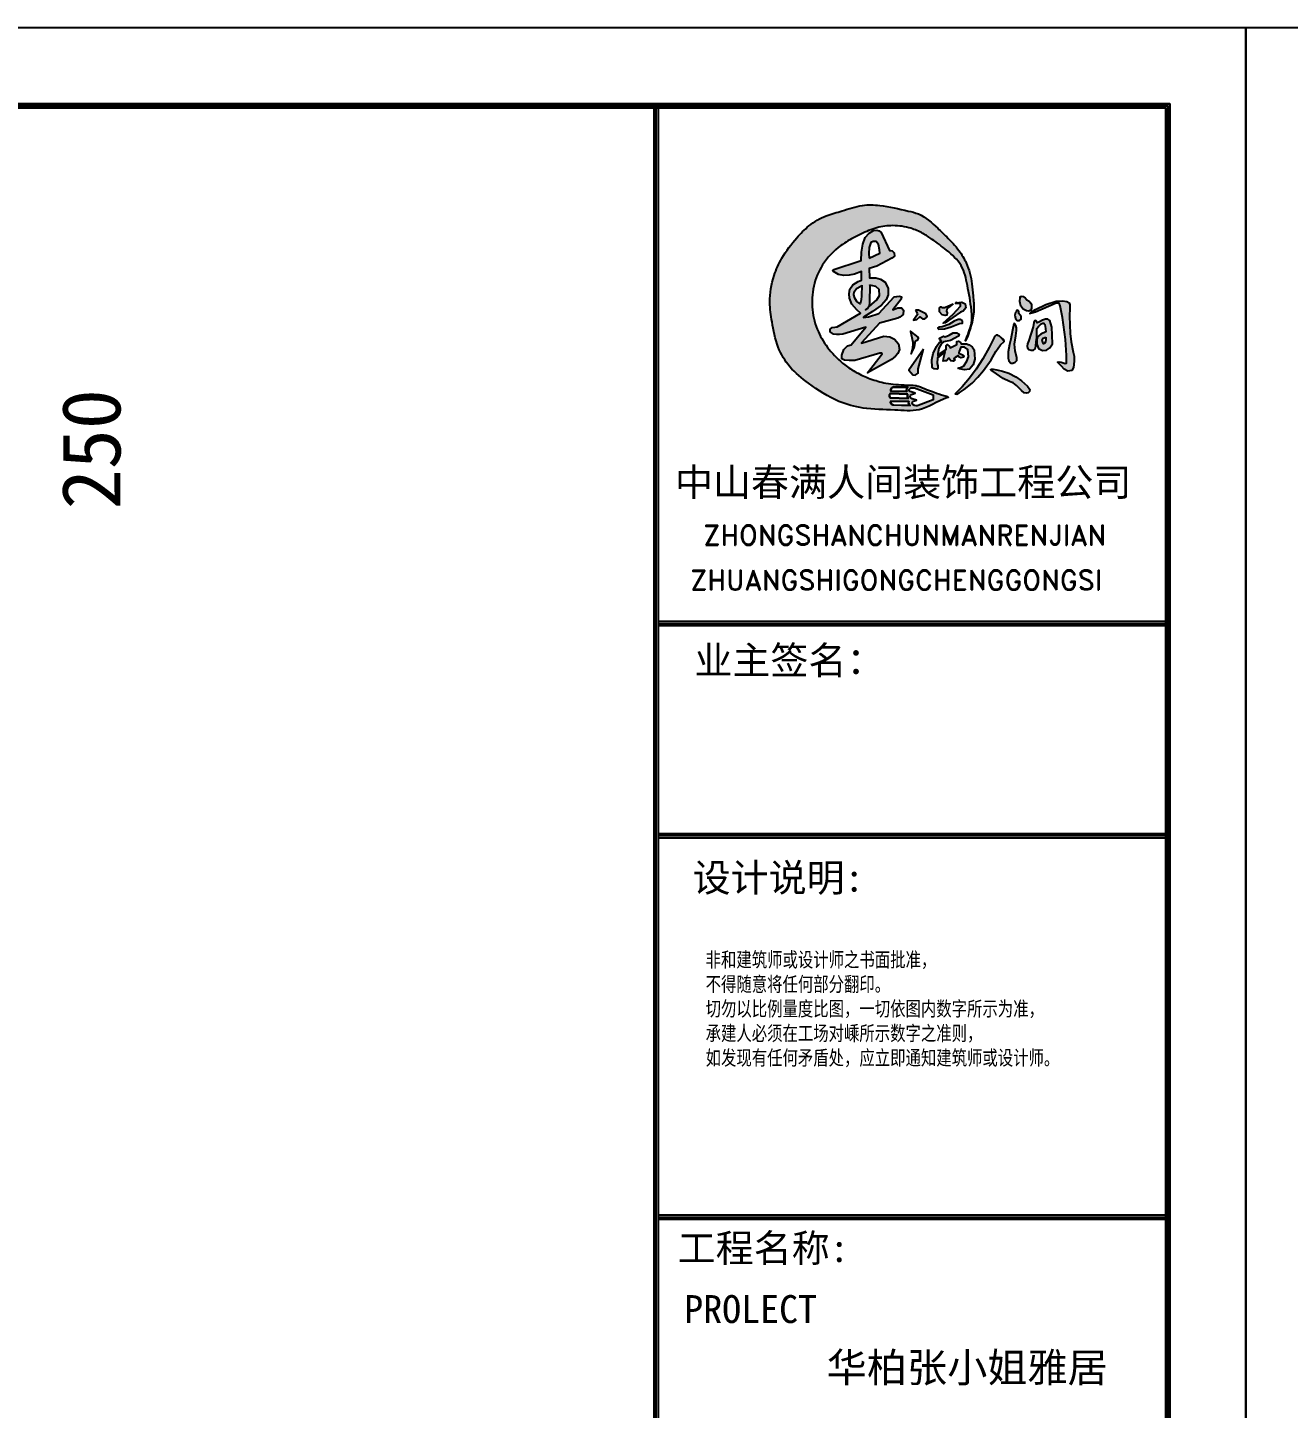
# Model space of a CAD drawing. Header units: millimetres. Extents: x 71641 to 191108, y -23091 to 29972.
# Drawn here: x 91810 to 95664, y -5361 to -1139 of the extents above; entities that cross this region are included whole.
import ezdxf

# ---------------------------------------------------------------- set-up
doc = ezdxf.new("R2010")
doc.units = ezdxf.units.MM
doc.layers.add('00', color=1, linetype='Continuous')
doc.layers.add('家', color=1, linetype='Continuous')
doc.styles.add('2121212', font='SIMFANG.TTF', dxfattribs={"height": 180})
doc.styles.add('60', font='SimSun.ttf', dxfattribs={"height": 180})
doc.styles.add('ROMAND', font='romand.shx', dxfattribs={"height": 100})
doc.styles.add('STYLE-50B', font='SimSun.ttf', dxfattribs={"width": 0.766, "height": 150})
doc.dimstyles.new('60', dxfattribs={"dimscale": 0, "dimtxt": 180, "dimasz": 40, "dimexe": 30, "dimexo": 30, "dimgap": 40, "dimtad": 1, "dimdec": 0, "dimdsep": 46, "dimtxsty": '60', "dimblk": 'ARCHTICK', "dimcen": 40, "dimdle": 20, "dimclrd": 8, "dimclre": 8, "dimclrt": 2, "dimadec": 0, "dimazin": 0, "dimtfac": 1, "dimtdec": 0, "dimtmove": 2, "dimatfit": 3, "dimldrblk": 'DOT', "dimfxl": 0, "dimarcsym": 0})

# ---------------------------------------------------------------- blocks, each defined once
blk = doc.blocks.new('_ARCHTICK')
at = {"color": 0, "linetype": 'ByBlock', "const_width": 0.15}
blk.add_lwpolyline([(-0.5, -0.5), (0.5, 0.5)], dxfattribs=at)
blk = doc.blocks.new('*D655')
at = {"color": 8, "lineweight": -2}
for p, q in [((91402.7, -2302.8), (91675.1, -2302.8)), ((91645.1, -2282.8), (91645.1, -2572.8)), ((91402.7, -2552.8), (91675.1, -2552.8))]:
    blk.add_line(p, q, dxfattribs=at)
at = {"layer": 'Defpoints', "color": 0}
for p in [(91372.7, -2302.8), (91372.7, -2552.8), (91645.1, -2552.8)]:
    blk.add_point(p, dxfattribs=at)
at = {"color": 8, "lineweight": -2, "xscale": 40, "yscale": 40, "zscale": 40}
for p, rotation in [((91645.1, -2302.8), 90), ((91645.1, -2552.8), 270)]:
    blk.add_blockref('_ARCHTICK', p, dxfattribs=dict(at, rotation=rotation))
at = {"color": 2, "insert": (92005.1, -2427.8), "char_height": 180, "attachment_point": 5, "rotation": 90, "style": '60'}
blk.add_mtext('250', dxfattribs=at)
blk = doc.blocks.new('_Dot')
at = {"color": 0, "linetype": 'ByBlock', "lineweight": -2}
blk.add_line((-0.5, 0), (-1, 0), dxfattribs=at)
at = {"color": 0, "linetype": 'ByBlock', "const_width": 0.5}
blk.add_lwpolyline([(-0.25, 0, 1), (0.25, 0, 1)], format="xyb", close=True, dxfattribs=at)

msp = doc.modelspace()

# ---------------------------------------------------------------- hatches: boundary and pattern name
at = {"lineweight": -2}
h = msp.add_hatch(color=8, dxfattribs=at)
edge = h.paths.add_edge_path()
edge.add_spline(control_points=[(94371.6, -2206.6), (94362, -2202.6), (94339.8, -2191.8), (94300.5, -2165.9), (94259.4, -2124.9), (94235.5, -2087.1), (94226.6, -2066.8), (94226.3, -2065.9)], knot_values=[22078.908695, 22078.908695, 22078.908695, 22078.908695, 22412.037046, 22864.417059, 23573.352389, 24248.663515, 24278.339872, 24278.339872, 24278.339872, 24278.339872], degree=3, periodic=0)
edge.add_line((94226.3, -2065.9), (94093.9, -2081))
edge.add_spline(control_points=[(94093.9, -2081), (94096.7, -2092.8), (94106.6, -2126.7), (94138.3, -2180.5), (94205.6, -2233.2), (94278.4, -2282.1), (94341.3, -2298.9), (94368.7, -2302.5), (94370.9, -2302.8)], knot_values=[12526.980967, 12526.980967, 12526.980967, 12526.980967, 12912.76376, 13656.443057, 14467.926065, 15619.199217, 16432.672519, 16505.49519, 16505.49519, 16505.49519, 16505.49519], degree=3, periodic=0)
edge.add_line((94370.9, -2302.8), (94371.6, -2206.6))
edge = h.paths.add_edge_path()
edge.add_spline(control_points=[(94226.3, -2065.9), (94217.4, -2045.3), (94205.5, -1999.9), (94209.7, -1929.1), (94230.2, -1877.6), (94248, -1852.7), (94252.4, -1847.2)], knot_values=[24278.339872, 24278.339872, 24278.339872, 24278.339872, 24990.75798, 25753.853245, 26502.771788, 26725.483087, 26725.483087, 26725.483087, 26725.483087], degree=3, periodic=0)
edge.add_line((94252.4, -1847.2), (94164.9, -1777.6))
edge.add_spline(control_points=[(94164.9, -1777.6), (94163.9, -1778.8), (94145.6, -1799.4), (94117.2, -1836.9), (94086.7, -1903.4), (94075.4, -1971), (94084.7, -2032.6), (94090.6, -2066.9), (94093.9, -2081)], knot_values=[9052.726852, 9052.726852, 9052.726852, 9052.726852, 9101.944213, 9929.860353, 10544.164147, 11423.717054, 12065.484855, 12526.980967, 12526.980967, 12526.980967, 12526.980967], degree=3, periodic=0)
edge.add_line((94093.9, -2081), (94226.3, -2065.9))
edge = h.paths.add_edge_path()
edge.add_spline(control_points=[(94252.4, -1847.2), (94265, -1831.3), (94292.8, -1805.2), (94330.6, -1783.1), (94367.2, -1764.7), (94404.5, -1748.8), (94454.5, -1742.1), (94486.9, -1746.2), (94502.3, -1750.2)], knot_values=[26725.483087, 26725.483087, 26725.483087, 26725.483087, 27368.223838, 27920.784045, 28117.800611, 28678.884262, 29205.082751, 29708.300033, 29708.300033, 29708.300033, 29708.300033], degree=3, periodic=0)
edge.add_line((94502.3, -1750.2), (94514.6, -1702.4))
edge.add_spline(control_points=[(94514.6, -1702.4), (94510.5, -1701.4), (94477.2, -1693.8), (94427.6, -1681.3), (94357.7, -1679.2), (94304.6, -1698.8), (94247.4, -1712.8), (94200.8, -1740.4), (94175.4, -1766), (94164.9, -1777.6)], knot_values=[5035.937639, 5035.937639, 5035.937639, 5035.937639, 5168.823273, 6115.22021, 6678.484335, 7362.56903, 7901.570556, 8555.150084, 9052.726852, 9052.726852, 9052.726852, 9052.726852], degree=3, periodic=0)
edge.add_line((94164.9, -1777.6), (94252.4, -1847.2))
edge = h.paths.add_edge_path()
edge.add_spline(control_points=[(94502.3, -1750.2), (94505, -1750.9), (94520.4, -1755.2), (94545.6, -1766), (94581.4, -1790), (94622.1, -1820.3), (94669.6, -1862.7), (94684.3, -1931.7), (94693.9, -1984), (94697.3, -2019.7), (94696.1, -2041.2), (94693.5, -2056), (94673.7, -2104.2), (94678.4, -2094.2), (94684.8, -2080.5), (94695.4, -2050.4), (94705.3, -2004.5), (94700.3, -1961.2), (94697.1, -1912.5), (94684.7, -1864.3), (94656.4, -1816), (94624.4, -1782.5), (94584, -1744.5), (94550.9, -1712.8), (94521, -1704), (94514.6, -1702.4)], knot_values=[29708.300033, 29708.300033, 29708.300033, 29708.300033, 29797.016202, 30219.334531, 30576.066107, 31166.961224, 31854.609826, 32527.805429, 33346.145394, 33558.688985, 33686.826136, 33998.293275, 34349.980564, 34349.980564, 34349.980564, 34833.989407, 35367.457213, 35826.6748, 36215.832047, 36925.939156, 37388.482191, 37988.741176, 38391.375961, 39174.849041, 39385.918203, 39385.918203, 39385.918203, 39385.918203], degree=3, periodic=0)
edge.add_line((94514.6, -1702.4), (94502.3, -1750.2))
h = msp.add_hatch(color=8, dxfattribs=at)
h.paths.add_polyline_path([(94431.7, -1917), (94417.8, -1907.5), (94403.1, -1904), (94384, -1904), (94383.1, -1875.4), (94405.7, -1867.6), (94452.5, -1843.3), (94460.4, -1837.3), (94459.5, -1826.9), (94453.4, -1821.7), (94444.7, -1819.9), (94419.6, -1765.3), (94413.5, -1760.1), (94405.7, -1758.4), (94396.2, -1759.2), (94383.1, -1767), (94370.1, -1780), (94363.2, -1800.9), (94359.7, -1825.1), (94358.8, -1851.1), (94272.1, -1878.9), (94273.8, -1884.9), (94288.6, -1893.6), (94305.1, -1897.1), (94321.5, -1895.4), (94338, -1892.8), (94359.7, -1884.9), (94359.7, -1911), (94349.3, -1915.3), (94332.8, -1924.8), (94323.3, -1938.7), (94321.5, -1952.6), (94322.4, -1966.4), (94330.2, -1984.7), (94345, -2001.1), (94356.2, -2011.5), (94285.1, -2053.1), (94278.2, -2054.9), (94269.5, -2055.7), (94263.4, -2060.9), (94263.4, -2068.7), (94273.8, -2075.7), (94283.4, -2077.4), (94292, -2077.4), (94302.5, -2075.7), (94372.7, -2054.9), (94327.6, -2108.6), (94316.3, -2111.2), (94305.1, -2122.5), (94299, -2139.8), (94299, -2151.1), (94307.7, -2155.4), (94321.5, -2156.3), (94338.9, -2156.3), (94415.2, -2133.8), (94421.3, -2134.6), (94422.2, -2136.4), (94377.9, -2194.5), (94450.8, -2153.7), (94463, -2143.3), (94469.9, -2135.5), (94475.1, -2123.4), (94472.5, -2106), (94460.4, -2091.3), (94445.6, -2084.4), (94427.4, -2082.6), (94359.7, -2103.4), (94359.7, -2102.6), (94414.4, -2042.7), (94469.9, -2027.1), (94476.8, -2023.7), (94486.4, -2015.9), (94488.1, -2002.9), (94481.2, -1995.9), (94470.8, -1995.9), (94455.2, -2001.1), (94480.3, -1969), (94481.2, -1962.1), (94476, -1959.5), (94467.3, -1960.4), (94459.5, -1962.1), (94412.6, -2013.3), (94380.5, -2022.8), (94365.8, -2025.4), (94365.8, -2023.7), (94392.7, -2006.3), (94420.4, -1987.3), (94435.2, -1970.8), (94441.3, -1956), (94441.3, -1936.1)])
h.paths.add_polyline_path([(94413.5, -1939.6), (94414.4, -1957.8), (94405.7, -1970.8), (94390.9, -1984.7), (94381.9, -1992.5), (94378.8, -1996.8), (94371.9, -2001.1), (94381.9, -1992.5), (94383.1, -1990.7), (94384, -1979.4), (94384.9, -1924.8), (94384.9, -1925.7), (94403.1, -1930)], flags=16)
h.paths.add_polyline_path([(94359.7, -1958.6), (94358.8, -1970.8), (94356.2, -1979.4), (94355.4, -1982.9), (94345, -1976), (94338.9, -1966.4), (94335.4, -1956), (94337.2, -1946.5), (94344.1, -1936.1), (94357.1, -1929.2), (94360.6, -1926.6)], flags=16)
h.paths.add_polyline_path([(94382.3, -1843.3), (94381.4, -1829.5), (94383.1, -1811.3), (94388.3, -1795.6), (94395.3, -1793), (94404, -1793), (94410.9, -1801.7), (94414.4, -1818.2), (94415.2, -1828.6)], flags=16)
h = msp.add_hatch(color=8, dxfattribs=at)
h.paths.add_polyline_path([(94659, -2043.6), (94667.7, -2041.9), (94668.6, -2035.8), (94667.7, -2034.9), (94660.8, -2031.5), (94654.7, -2031.5), (94642.6, -2035.8), (94626.1, -2046.2), (94606.1, -2053.1), (94599.2, -2054.9), (94595.7, -2054.9), (94593.1, -2056.6), (94595.7, -2060.9), (94613.1, -2060.1), (94633, -2054)])
h.paths.add_polyline_path([(94639.1, -2015), (94608.7, -2042.7), (94614.8, -2041), (94661.6, -2008.9), (94670.3, -2005.5), (94678.1, -1995.9), (94676.4, -1982.9), (94666, -1977.7), (94650.6, -1979.8), (94646.9, -1982), (94661.6, -1983), (94661.6, -1990.7)])
h.paths.add_polyline_path([(94606.1, -2016.7), (94614.8, -2018.5), (94620, -2017.6), (94620.9, -2010.7), (94619.1, -2005.5), (94620, -1999.4), (94625.2, -1994.2), (94639.1, -1982.9), (94616.5, -1993.3), (94613.1, -1994.2), (94605.2, -1994.2), (94601.8, -1992.5), (94597.4, -1995.1), (94598.3, -2008.1)])
h.paths.add_polyline_path([(94545.4, -2008.9), (94533.2, -2002.9), (94524.6, -2002.9), (94529.8, -2011.5), (94530.6, -2015.9), (94518.5, -2033.2), (94528, -2031.5), (94537.6, -2022.8), (94546.3, -2028.9), (94553.2, -2028.9), (94559.3, -2024.5), (94560.1, -2021.1), (94555.8, -2014.1)])
h.paths.add_polyline_path([(94508.9, -2067), (94508.9, -2067.9), (94515.9, -2100.8), (94515.9, -2106), (94515, -2119), (94511.5, -2136.4), (94520.2, -2117.3), (94524.6, -2096.5), (94531.5, -2093), (94533.2, -2088.7), (94532.4, -2085.2)])
h.paths.add_polyline_path([(94503.7, -2185.8), (94510.7, -2194.5), (94515.9, -2200.5), (94523.7, -2201.4), (94532.4, -2195.3), (94532.4, -2182.3), (94548.9, -2121.6)])
h.paths.add_polyline_path([(94655.6, -2081.8), (94658.2, -2075.7), (94650.4, -2072.2), (94640, -2072.2), (94626.9, -2079.2), (94614.8, -2084.4), (94610.5, -2082.6), (94597.4, -2088.7), (94599.2, -2093), (94604.4, -2096.5), (94602.6, -2099.1), (94598.3, -2100), (94588.8, -2113.8), (94578.4, -2135.5), (94574, -2154.6), (94574.9, -2178), (94581.8, -2182.3), (94589.6, -2183.2), (94593.1, -2180.6), (94592.2, -2172.8), (94590.5, -2165.8), (94591.4, -2148.5), (94614.8, -2130.3), (94611.3, -2145.9), (94608.7, -2158.9), (94614.8, -2158), (94619.1, -2157.2), (94626.1, -2149.4), (94632.1, -2157.2), (94640, -2158.9), (94644.3, -2155.4), (94641.7, -2150.2), (94645.2, -2147.6), (94651.2, -2144.2), (94653.8, -2141.6), (94658.2, -2145.9), (94663.4, -2148.5), (94671.2, -2146.8), (94672.9, -2143.3), (94670.3, -2139.8), (94666, -2138.1), (94656.4, -2134.6), (94658.2, -2128.6), (94663.4, -2115.6), (94674.7, -2115.6), (94684.2, -2123.4), (94686.8, -2145), (94681.6, -2158.9), (94672.1, -2172.8), (94662.5, -2178), (94653.8, -2179.7), (94659, -2182.3), (94673.8, -2184.9), (94689.4, -2183.2), (94700.7, -2170.2), (94705.9, -2152), (94704.2, -2124.2), (94698.1, -2114.7), (94688.5, -2108.6), (94680.7, -2106), (94664.2, -2106), (94661.6, -2101.7), (94655.6, -2097.4), (94650.4, -2098.2), (94650.4, -2100.8), (94650.4, -2107.8), (94630.4, -2118.2), (94628.7, -2113.8), (94620.9, -2107.8), (94618.3, -2110.4), (94618.3, -2113.8), (94618.3, -2122.5), (94600.9, -2133.8), (94592.2, -2142.4), (94593.1, -2136.4), (94595.7, -2119), (94603.5, -2104.3), (94610.5, -2099.1), (94631.3, -2095.6)])
h = msp.add_hatch(color=8, dxfattribs=at)
h.paths.add_polyline_path([(94709.7, -2183), (94689.8, -2210.7), (94667.2, -2237), (94649.2, -2255.8), (94647.3, -2256.9), (94646.2, -2258.8), (94650.7, -2259.5), (94657.9, -2255.8), (94673.6, -2245.6), (94697.3, -2225.4), (94715.3, -2207.4), (94732.2, -2187.1), (94755.8, -2154.1), (94770.1, -2129), (94784.7, -2108.4), (94795.6, -2098.2), (94794.8, -2095.6), (94781.7, -2082.1), (94777.6, -2080.6), (94775.7, -2079.1), (94770.8, -2079.1), (94767.5, -2081.7), (94764.5, -2085.8), (94749.8, -2116.6), (94730.7, -2151.1)])
h.paths.add_polyline_path([(94790, -2189), (94773.1, -2184.9), (94762.2, -2183), (94754.7, -2183), (94754.3, -2184.5), (94756.2, -2186), (94772, -2196.9), (94792.6, -2211.5), (94811.4, -2221.2), (94817.4, -2222.4), (94822.6, -2225), (94833.5, -2233.2), (94848.2, -2248.3), (94856.8, -2255.8), (94864.3, -2256.1), (94868.4, -2255.8), (94873.3, -2251.6), (94874, -2245.3), (94866.5, -2235.1), (94848.5, -2219), (94831.3, -2206.6), (94810.2, -2195.7)])
h.paths.add_polyline_path([(94807.6, -2149.2), (94810, -2158), (94815.4, -2164.3), (94822.1, -2164.7), (94829.4, -2161.8), (94834.3, -2157), (94834.3, -2148.8), (94828.9, -2126.5), (94827.5, -2106.1), (94830.9, -2081.4), (94832.8, -2064.9), (94832.8, -2056.7), (94830.9, -2049.4), (94828.9, -2045.1), (94827, -2043.6), (94825, -2044.6), (94821.2, -2063.5), (94815.4, -2091.6), (94811.5, -2108.1), (94807.6, -2130.3)])
h.paths.add_polyline_path([(94847.3, -2022.3), (94844.4, -2018), (94839.6, -2012.1), (94840.1, -2007.3), (94839.1, -2004.4), (94837.2, -2002.5), (94834, -2003.7), (94833.3, -2006.3), (94830.4, -2009.7), (94828, -2017.5), (94829.9, -2027.6), (94835.7, -2033.9), (94842.5, -2034.4), (94847.8, -2030.1)])
h.paths.add_polyline_path([(94846.4, -1989.9), (94853.2, -1999.1), (94863.3, -2004.4), (94871.1, -2005.4), (94876.9, -2002.9), (94878.9, -1996.2), (94878.9, -1986), (94876.9, -1981.6), (94872.1, -1974.8), (94865.3, -1971.5), (94860, -1965.2), (94854.1, -1960.8), (94848.8, -1960.3), (94848.8, -1961.3), (94845.4, -1960.8), (94844, -1964.2), (94843.5, -1975.8)])
h.paths.add_polyline_path([(94973.9, -2025.2), (94983.1, -2092.6), (94986.5, -2141.5), (94986, -2164.3), (94981.6, -2165.7), (94970, -2161.4), (94963.2, -2160.9), (94958.4, -2161.8), (94971, -2173.5), (94979.2, -2182.7), (94990.4, -2189), (95002, -2187), (95007.8, -2178.3), (95009.8, -2158.4), (95009.3, -2143.4), (95006.8, -2131.3), (95000.1, -2099.8), (94997.6, -2074.2), (94995.2, -2021.3), (94996.7, -1996.2), (94996.7, -1986), (94994.2, -1980.7), (94987.5, -1976.3), (94973.9, -1973.9), (94954.5, -1974.8), (94923, -1985.5), (94891, -2001), (94877.9, -2008.8), (94874.6, -2013), (94880.3, -2012.1), (94891.5, -2008.3), (94954.5, -1981.6), (94959.8, -1981.1), (94963.2, -1981.1), (94966.6, -1988.9)])
h.paths.add_polyline_path([(94895.8, -2058.2), (94900.2, -2052.8), (94908.9, -2044.6), (94913.8, -2042.7), (94917.2, -2042.7), (94919.6, -2046.1), (94921.5, -2058.2), (94922.5, -2068.8), (94907.9, -2075.6), (94897.8, -2084.3), (94894.9, -2091.6), (94894.9, -2106.1), (94900.7, -2119.7), (94912.8, -2126), (94924.9, -2125), (94935.6, -2118.2), (94942.9, -2105.2), (94942.4, -2079.5), (94940.9, -2054.3), (94935.1, -2034.4), (94929.3, -2030.6), (94921.5, -2030.1), (94912.8, -2033), (94903.1, -2037.8), (94896.8, -2041.2), (94894.4, -2036.4), (94891.9, -2033.9), (94888.6, -2034.9), (94887.6, -2036.4), (94886.1, -2040.7), (94883.7, -2053.8), (94871.1, -2095.5), (94867.2, -2105.2), (94866.3, -2112.9), (94867.2, -2117.8), (94871.1, -2122.6), (94878.4, -2124.5), (94885.6, -2124.5), (94890, -2120.7), (94892.4, -2112.9), (94893.4, -2099.3), (94894.9, -2085.8)])
h.paths.add_polyline_path([(94914.7, -2088.2), (94911.3, -2094), (94913.3, -2100.3), (94915.7, -2105.2), (94919.1, -2104.2), (94922, -2099.3), (94923, -2092.6), (94922.5, -2084.8)], flags=17)
h = msp.add_hatch(color=8, dxfattribs=at)
edge = h.paths.add_edge_path()
edge.add_spline(control_points=[(94370.9, -2302.8), (94400.5, -2306.5), (94454.6, -2306.4), (94545.6, -2315.4), (94589.2, -2282.7), (94627.7, -2268.2), (94599.5, -2260.5), (94587, -2255.4), (94557, -2244.8), (94538.8, -2236.5), (94518.6, -2231.4), (94495.2, -2231.9), (94465.3, -2229.9), (94427.4, -2225.2), (94396.6, -2216.6), (94376.3, -2208.6), (94371.6, -2206.6)], knot_values=[16505.49519, 16505.49519, 16505.49519, 16505.49519, 17462.307767, 18254.424733, 19263.770823, 19286.294409, 19393.463502, 19769.722666, 20039.931175, 20323.71298, 20426.202415, 20700.644692, 21064.187457, 21384.09699, 21917.120996, 22078.908695, 22078.908695, 22078.908695, 22078.908695], degree=3, periodic=0)
edge.add_line((94371.6, -2206.6), (94370.9, -2302.8))
h.paths.add_polyline_path([(94444.8, -2265.6), (94444.5, -2260), (94447.5, -2257.3), (94500.7, -2259.1), (94500.3, -2261), (94499.7, -2265), (94499.5, -2267), (94501.6, -2272.3), (94446.6, -2270.6)], flags=16)
h.paths.add_polyline_path([(94448.6, -2280.6), (94504.2, -2282), (94503.8, -2284.2), (94503.4, -2286.4), (94504.1, -2288.6), (94504.8, -2290.8), (94506.7, -2292.6), (94508.6, -2294.4), (94457.5, -2292.6, -0.485719)], flags=16)
h.paths.add_polyline_path([(94449.2, -2250.6, -0.499354), (94458.6, -2238.2), (94501, -2238.5), (94501.3, -2238.2), (94501.3, -2238.5), (94499.4, -2240.1), (94497.5, -2242), (94496.9, -2247.9), (94497.8, -2251.2, -0.17168), (94496.9, -2251.4)], flags=16)
h.paths.add_polyline_path([(94504.9, -2248.8), (94505.4, -2245), (94507.9, -2242.4), (94511, -2240.6), (94515.5, -2239.6), (94520.1, -2240), (94521.6, -2240), (94578.4, -2261.7), (94578.7, -2276.4), (94532.5, -2294.4), (94529.1, -2295.2), (94526.9, -2295.4), (94521.2, -2294.3), (94516.3, -2291.1), (94513.9, -2286.7), (94514.9, -2282.7), (94518.4, -2280.6), (94527.5, -2277.6), (94514.2, -2273.5), (94510.2, -2271), (94508.1, -2266.7), (94508.8, -2262.9), (94512.2, -2260.9), (94517.9, -2258.4), (94523.7, -2255.9), (94507.8, -2251.4)], flags=16)

# ---------------------------------------------------------------- linework, layer by layer
at = {"color": 3, "lineweight": -2}
for p, q in [((95301.8, -1371.3), (83820.3, -1371.3)), ((93725, -9377.5), (93725, -1384.7)), ((93731.7, -9377.5), (93731.7, -1384.7)), ((93738.4, -9377.5), (93738.4, -1384.7)), ((95301.8, -9390.9), (95301.8, -1371.3))]:
    msp.add_line(p, q, dxfattribs=at)
at = {"color": 8, "lineweight": -2}
for p, q in [((93738.4, -2953.5), (95288.4, -2953.5)), ((93738.4, -2960.2), (95288.4, -2960.2)), ((93738.4, -2966.8), (95288.4, -2966.8)), ((93738.4, -3602.4), (95288.4, -3602.4)), ((93738.4, -3609.1), (95288.4, -3609.1)), ((93738.4, -3615.8), (95288.4, -3615.8)), ((93738.4, -4768.8), (95288.4, -4768.8)), ((93738.4, -4775.5), (95288.4, -4775.5)), ((93738.4, -4782.2), (95288.4, -4782.2))]:
    msp.add_line(p, q, dxfattribs=at)
at = {"color": 3, "lineweight": -2}
for points in [[(83820.3, -1371.3), (95301.8, -1371.3), (95301.8, -9390.9), (83820.3, -9390.9)], [(83826.8, -1377.8), (95295.3, -1377.8), (95295.3, -9384.4), (83826.8, -9384.4)], [(83833.3, -1384.3), (95288.8, -1384.3), (95288.8, -9377.9), (83833.3, -9377.9)]]:
    msp.add_lwpolyline(points, close=True, dxfattribs=at)
at = {"color": 8, "lineweight": -2}
for points in [[(94272.1, -1878.9), (94358.8, -1851.1), (94359.7, -1825.1), (94363.2, -1800.9), (94370.1, -1780), (94383.1, -1767), (94396.2, -1759.2), (94405.7, -1758.4), (94413.5, -1760.1), (94419.6, -1765.3), (94444.7, -1819.9), (94453.4, -1821.7), (94459.5, -1826.9), (94460.4, -1837.3), (94452.5, -1843.3), (94405.7, -1867.6), (94383.1, -1875.4), (94384, -1904), (94403.1, -1904), (94417.8, -1907.5), (94431.7, -1917), (94441.3, -1936.1), (94441.3, -1956), (94435.2, -1970.8), (94420.4, -1987.3), (94392.7, -2006.3), (94365.8, -2023.7), (94365.8, -2025.4), (94380.5, -2022.8), (94412.6, -2013.3), (94459.5, -1962.1), (94467.3, -1960.4), (94476, -1959.5), (94481.2, -1962.1), (94480.3, -1969), (94455.2, -2001.1), (94470.8, -1995.9), (94481.2, -1995.9), (94488.1, -2002.9), (94486.4, -2015.9), (94476.8, -2023.7), (94469.9, -2027.1), (94414.4, -2042.7), (94359.7, -2102.6), (94359.7, -2103.4), (94427.4, -2082.6), (94445.6, -2084.4), (94460.4, -2091.3), (94472.5, -2106), (94475.1, -2123.4), (94469.9, -2135.5), (94463, -2143.3), (94450.8, -2153.7), (94377.9, -2194.5), (94422.2, -2136.4), (94421.3, -2134.6), (94415.2, -2133.8), (94338.9, -2156.3), (94321.5, -2156.3), (94307.7, -2155.4), (94299, -2151.1), (94299, -2139.8), (94305.1, -2122.5), (94316.3, -2111.2), (94327.6, -2108.6), (94372.7, -2054.9), (94302.5, -2075.7), (94292, -2077.4), (94283.4, -2077.4), (94273.8, -2075.7), (94263.4, -2068.7), (94263.4, -2060.9), (94269.5, -2055.7), (94278.2, -2054.9), (94285.1, -2053.1), (94356.2, -2011.5), (94345, -2001.1), (94330.2, -1984.7), (94322.4, -1966.4), (94321.5, -1952.6), (94323.3, -1938.7), (94332.8, -1924.8), (94349.3, -1915.3), (94359.7, -1911), (94359.7, -1884.9), (94338, -1892.8), (94321.5, -1895.4), (94305.1, -1897.1), (94288.6, -1893.6), (94273.8, -1884.9)], [(94382.3, -1843.3), (94415.2, -1828.6), (94414.4, -1818.2), (94410.9, -1801.7), (94404, -1793), (94395.3, -1793), (94388.3, -1795.6), (94383.1, -1811.3), (94381.4, -1829.5)], [(94360.6, -1926.6), (94359.7, -1958.6), (94358.8, -1970.8), (94356.2, -1979.4), (94355.4, -1982.9), (94345, -1976), (94338.9, -1966.4), (94335.4, -1956), (94337.2, -1946.5), (94344.1, -1936.1), (94357.1, -1929.2)], [(94384.9, -1924.8), (94384, -1979.4), (94383.1, -1990.7), (94378.8, -1996.8), (94371.9, -2001.1), (94390.9, -1984.7), (94405.7, -1970.8), (94414.4, -1957.8), (94413.5, -1939.6), (94403.1, -1930), (94384.9, -1925.7)], [(94639.1, -1982.9), (94625.2, -1994.2), (94620, -1999.4), (94619.1, -2005.5), (94620.9, -2010.7), (94620, -2017.6), (94614.8, -2018.5), (94606.1, -2016.7), (94598.3, -2008.1), (94597.4, -1995.1), (94601.8, -1992.5), (94605.2, -1994.2), (94613.1, -1994.2), (94616.5, -1993.3)], [(94646.9, -1980.3), (94666, -1977.7), (94676.4, -1982.9), (94678.1, -1995.9), (94670.3, -2005.5), (94661.6, -2008.9), (94614.8, -2041), (94608.7, -2042.7), (94639.1, -2015), (94661.6, -1990.7), (94661.6, -1984.7), (94659.9, -1982.9), (94646.9, -1982), (94651.2, -1979.4)], [(94848.8, -1960.3), (94854.1, -1960.8), (94860, -1965.2), (94865.3, -1971.5), (94872.1, -1974.8), (94876.9, -1981.6), (94878.9, -1986), (94878.9, -1996.2), (94876.9, -2002.9), (94871.1, -2005.4), (94863.3, -2004.4), (94853.2, -1999.1), (94846.4, -1989.9), (94843.5, -1975.8), (94844, -1964.2), (94845.4, -1960.8), (94848.8, -1961.3)], [(94874.5, -2013.1), (94877.9, -2008.8), (94891, -2001), (94923, -1985.5), (94954.5, -1974.8), (94973.9, -1973.9), (94987.5, -1976.3), (94994.2, -1980.7), (94996.7, -1986), (94996.7, -1996.2), (94995.2, -2021.3), (94997.6, -2074.2), (95000.1, -2099.8), (95006.8, -2131.3), (95009.3, -2143.4), (95009.8, -2158.4), (95007.8, -2178.3), (95002, -2187), (94990.4, -2189), (94979.2, -2182.7), (94971, -2173.5), (94958.4, -2161.8), (94963.2, -2160.9), (94970, -2161.4), (94981.6, -2165.7), (94986, -2164.3), (94986.5, -2141.5), (94983.1, -2092.6), (94973.9, -2025.2), (94966.6, -1988.9), (94963.2, -1981.1), (94959.8, -1981.1), (94954.5, -1981.6), (94891.5, -2008.3), (94880.3, -2012.1), (94874, -2013.1)], [(94524.6, -2002.9), (94529.8, -2011.5), (94530.6, -2015.9), (94518.5, -2033.2), (94528, -2031.5), (94537.6, -2022.8), (94546.3, -2028.9), (94553.2, -2028.9), (94559.3, -2024.5), (94560.1, -2021.1), (94555.8, -2014.1), (94545.4, -2008.9), (94533.2, -2002.9)], [(94834.3, -2002.9), (94833.3, -2006.3), (94830.4, -2009.7), (94828, -2017.5), (94829.9, -2027.6), (94835.7, -2033.9), (94842.5, -2034.4), (94847.8, -2030.1), (94847.3, -2022.3), (94844.4, -2018), (94839.6, -2012.1), (94840.1, -2007.3), (94839.1, -2004.4), (94837.2, -2002.5), (94834.7, -2003.4)], [(94508.9, -2067.9), (94515.9, -2100.8), (94515.9, -2106), (94515, -2119), (94511.5, -2136.4), (94520.2, -2117.3), (94524.6, -2096.5), (94531.5, -2093), (94533.2, -2088.7), (94532.4, -2085.2), (94508.9, -2067)], [(94667.7, -2034.9), (94660.8, -2031.5), (94654.7, -2031.5), (94642.6, -2035.8), (94626.1, -2046.2), (94606.1, -2053.1), (94599.2, -2054.9), (94595.7, -2054.9), (94593.1, -2056.6), (94595.7, -2060.9), (94613.1, -2060.1), (94633, -2054), (94659, -2043.6), (94667.7, -2041.9), (94668.6, -2035.8)], [(94825, -2044.6), (94821.2, -2063.5), (94815.4, -2091.6), (94811.5, -2108.1), (94807.6, -2130.3), (94807.6, -2149.2), (94810, -2158), (94815.4, -2164.3), (94822.1, -2164.7), (94829.4, -2161.8), (94834.3, -2157), (94834.3, -2148.8), (94828.9, -2126.5), (94827.5, -2106.1), (94830.9, -2081.4), (94832.8, -2064.9), (94832.8, -2056.7), (94830.9, -2049.4), (94828.9, -2045.1), (94827, -2043.6)], [(94888.6, -2034.9), (94887.6, -2036.4), (94886.1, -2040.7), (94883.7, -2053.8), (94871.1, -2095.5), (94867.2, -2105.2), (94866.3, -2112.9), (94867.2, -2117.8), (94871.1, -2122.6), (94878.4, -2124.5), (94885.6, -2124.5), (94890, -2120.7), (94892.4, -2112.9), (94893.4, -2099.3), (94894.9, -2085.8), (94895.8, -2058.2), (94900.2, -2052.8), (94908.9, -2044.6), (94913.8, -2042.7), (94917.2, -2042.7), (94919.6, -2046.1), (94921.5, -2058.2), (94922.5, -2068.8), (94907.9, -2075.6), (94897.8, -2084.3), (94894.9, -2091.6), (94894.9, -2106.1), (94900.7, -2119.7), (94912.8, -2126), (94924.9, -2125), (94935.6, -2118.2), (94942.9, -2105.2), (94942.4, -2079.5), (94940.9, -2054.3), (94935.1, -2034.4), (94929.3, -2030.6), (94921.5, -2030.1), (94912.8, -2033), (94903.1, -2037.8), (94896.8, -2041.2), (94894.4, -2036.4), (94891.9, -2033.9)], [(94653.8, -2179.7), (94662.5, -2178), (94672.1, -2172.8), (94681.6, -2158.9), (94686.8, -2145), (94684.2, -2123.4), (94674.7, -2115.6), (94663.4, -2115.6), (94658.2, -2128.6), (94656.4, -2134.6), (94666, -2138.1), (94670.3, -2139.8), (94672.9, -2143.3), (94671.2, -2146.8), (94663.4, -2148.5), (94658.2, -2145.9), (94653.8, -2141.6), (94651.2, -2144.2), (94645.2, -2147.6), (94641.7, -2150.2), (94644.3, -2155.4), (94640, -2158.9), (94632.1, -2157.2), (94626.1, -2149.4), (94619.1, -2157.2), (94614.8, -2158), (94608.7, -2158.9), (94611.3, -2145.9), (94614.8, -2130.3), (94591.4, -2148.5), (94590.5, -2165.8), (94592.2, -2172.8), (94593.1, -2180.6), (94589.6, -2183.2), (94581.8, -2182.3), (94574.9, -2178), (94574, -2154.6), (94578.4, -2135.5), (94588.8, -2113.8), (94598.3, -2100), (94602.6, -2099.1), (94604.4, -2096.5), (94599.2, -2093), (94597.4, -2088.7), (94610.5, -2082.6), (94614.8, -2084.4), (94626.9, -2079.2), (94640, -2072.2), (94650.4, -2072.2), (94658.2, -2075.7), (94655.6, -2081.8), (94631.3, -2095.6), (94610.5, -2099.1), (94603.5, -2104.3), (94595.7, -2119), (94593.1, -2136.4), (94592.2, -2142.4), (94600.9, -2133.8), (94618.3, -2122.5), (94618.3, -2113.8), (94618.3, -2110.4), (94620.9, -2107.8), (94628.7, -2113.8), (94630.4, -2118.2), (94650.4, -2107.8), (94650.4, -2100.8), (94650.4, -2098.2), (94655.6, -2097.4), (94661.6, -2101.7), (94664.2, -2106), (94680.7, -2106), (94688.5, -2108.6), (94698.1, -2114.7), (94704.2, -2124.2), (94705.9, -2152), (94700.7, -2170.2), (94689.4, -2183.2), (94673.8, -2184.9), (94659, -2182.3)], [(94793.7, -2094.5), (94781.7, -2082.1), (94777.6, -2080.6), (94775.7, -2079.1), (94770.8, -2079.1), (94767.5, -2081.7), (94764.5, -2085.8), (94749.8, -2116.6), (94730.7, -2151.1), (94709.7, -2183), (94689.8, -2210.7), (94667.2, -2237), (94649.2, -2255.8), (94647.3, -2256.9), (94646.2, -2258.8), (94650.7, -2259.5), (94657.9, -2255.8), (94673.6, -2245.6), (94697.3, -2225.4), (94715.3, -2207.4), (94732.2, -2187.1), (94755.8, -2154.1), (94770.1, -2129), (94784.7, -2108.4), (94795.6, -2098.2), (94794.1, -2093.4), (94786.2, -2086.2)], [(94922.5, -2084.8), (94923, -2092.6), (94922, -2099.3), (94919.1, -2104.2), (94915.7, -2105.2), (94913.3, -2100.3), (94911.3, -2094), (94914.7, -2088.2), (94922.5, -2084.8)], [(94548.9, -2121.6), (94503.7, -2185.8), (94510.7, -2194.5), (94515.9, -2200.5), (94523.7, -2201.4), (94532.4, -2195.3), (94532.4, -2182.3)], [(94754.7, -2183), (94762.2, -2183), (94773.1, -2184.9), (94790, -2189), (94810.2, -2195.7), (94831.3, -2206.6), (94848.5, -2219), (94866.5, -2235.1), (94874, -2245.3), (94873.3, -2251.6), (94868.4, -2255.8), (94864.3, -2256.1), (94856.8, -2255.8), (94848.2, -2248.3), (94833.5, -2233.2), (94822.6, -2225), (94817.4, -2222.4), (94811.4, -2221.2), (94792.6, -2211.5), (94772, -2196.9), (94756.2, -2186), (94754.3, -2184.5)], [(94500.7, -2259.1), (94499.8, -2262.9), (94499.5, -2267), (94501.6, -2272.3), (94446.6, -2270.6), (94444.8, -2265.6), (94444.5, -2260), (94447.5, -2257.3)], [(94500.7, -2259.1), (94447.5, -2257.3), (94446, -2258.7), (94444.5, -2260), (94444.7, -2264), (94445.7, -2268.1), (94446.6, -2270.6), (94501.6, -2272.3), (94500.6, -2269.7), (94499.5, -2267), (94499.7, -2265), (94500.3, -2261)], [(94501.3, -2238.5), (94499.4, -2240.1), (94497.5, -2242), (94497.2, -2245), (94496.9, -2247.9), (94497.8, -2251.2), (94449.2, -2250.6), (94448.9, -2247.9), (94449.3, -2244.9), (94451.2, -2241.6), (94454.5, -2239.1), (94458.6, -2238.2)], [(94578.4, -2261.7), (94578.7, -2276.4), (94532.5, -2294.4), (94529.1, -2295.2), (94526.9, -2295.4), (94521.2, -2294.3), (94516.3, -2291.1), (94513.9, -2286.7), (94514.9, -2282.7), (94518.4, -2280.6), (94527.5, -2277.6), (94514.2, -2273.5), (94510.2, -2271), (94508.1, -2266.7), (94508.8, -2262.9), (94512.2, -2260.9), (94517.9, -2258.4), (94523.7, -2255.9), (94507.8, -2251.4), (94504.9, -2248.8), (94505.4, -2245), (94507.9, -2242.4), (94511, -2240.6), (94515.5, -2239.6), (94520.1, -2240), (94521.6, -2240), (94578.4, -2261.7)], [(94504.2, -2282), (94448.6, -2280.6), (94448.3, -2283.1), (94448.7, -2285.8), (94450.1, -2288.7), (94452.4, -2290.9), (94455.3, -2292.3), (94508.6, -2294.4), (94506.7, -2292.6), (94504.8, -2290.8), (94504.1, -2288.6), (94503.4, -2286.4), (94503.8, -2284.2), (94504.2, -2282)]]:
    msp.add_lwpolyline(points, close=True, dxfattribs=at)
for points in [[(94501.3, -2238.5), (94458.6, -2238.2, 0.499354), (94449.2, -2250.6), (94496.9, -2251.4, 0.17168), (94497.8, -2251.2), (94496.9, -2247.9), (94497.5, -2242), (94501.3, -2238.2)], [(94508.6, -2294.4), (94457.5, -2292.6, -0.485719), (94448.6, -2280.6), (94504.2, -2282), (94503.4, -2286.4), (94504.8, -2290.8)]]:
    msp.add_lwpolyline(points, format="xyb", close=True, dxfattribs=at)
at = {"color": 8, "lineweight": -2, "start_tangent": (0.425577, 0.904922), "end_tangent": (0.425577, 0.904922)}
msp.add_spline([(94678.4, -2094.2), (94694, -2051.5), (94702.8, -2002.1), (94700.4, -1959), (94697, -1922.6), (94679.3, -1858.2), (94657.4, -1820.6), (94619.8, -1778.6), (94592.5, -1752.4), (94533.4, -1708.4), (94502.3, -1699.5), (94415, -1682.3), (94362.1, -1682.3), (94300, -1699), (94251.6, -1714.1), (94198.5, -1745.1), (94161.8, -1781.1), (94115.9, -1843.9), (94092.2, -1896.6), (94079.2, -1978.3), (94085.8, -2038.2), (94104.5, -2115.7), (94140.2, -2175.7), (94197.6, -2226), (94290.4, -2281.7), (94364.2, -2301.9), (94460.8, -2308.1), (94535.2, -2307.3), (94622.5, -2270.1), (94624.5, -2269.3), (94615.4, -2264.8), (94581.9, -2253.7), (94558.1, -2244.8), (94533.1, -2235.2), (94523.8, -2232.9), (94498, -2231.5), (94463.9, -2229.5), (94434.1, -2225.5), (94385.8, -2212.2), (94343.5, -2192.9), (94308, -2169.5), (94260.6, -2122.6), (94227.4, -2068.5), (94209.3, -2001.1), (94213.5, -1929.5), (94240.2, -1864.3), (94296.2, -1805.3), (94340.6, -1778.2), (94357.1, -1769.9), (94406.2, -1750.7), (94455.3, -1744.2), (94510.3, -1752.4), (94546.8, -1768), (94575.1, -1786.1), (94619.5, -1819.4), (94663.9, -1866.5), (94683, -1926.8), (94695.5, -2002.7), (94696.9, -2022.6), (94696.4, -2034.7), (94689.8, -2063.2), (94678.4, -2094.2)], degree=3, dxfattribs=at)
at = {"layer": '00', "color": 8, "lineweight": -2}
for points in [[(83587.7, -1138.7), (95534.4, -1138.7), (95534.4, -9623.5), (83587.7, -9623.5)], [(95534.4, -1138.7), (107481.1, -1138.7), (107481.1, -9623.5), (95534.4, -9623.5)]]:
    msp.add_lwpolyline(points, close=True, dxfattribs=at)

# ---------------------------------------------------------------- texts
at = {"layer": '00', "color": 8, "lineweight": -2, "style": 'ROMAND'}
for s, p in [('ZHONGSHANCHUNMANRENJIAN', (93875.6, -2721)), ('ZHUANGSHIGONGCHENGGONGSI', (93835.6, -2858.2))]:
    msp.add_text(s, height=60.756, dxfattribs=at).set_placement(p)
at = {"layer": '00', "color": 8, "lineweight": -2, "attachment_point": 1, "style": '2121212'}
for s, insert, char_height, width in [('{\\f宋体|b0|i0|c134|p2;中山春满人间装饰工程公司}', (93788.7, -2486, 0), 85.272, 1591.421), ('{\\f宋体|b0|i0|c134|p2;业主签名：}', (93848.2, -3030.6, 0), 85.272, 1265.567), ('{\\f宋体|b0|i0|c134|p2;设计说明:}', (93842.7, -3695.2, 0), 85.272, 1265.567), ('{\\f宋体|b0|i0|c134|p2;工程名称:}', (93797.1, -4827.8, 0), 85.272, 1265.567), ('{\\f宋体|b0|i0|c134|p2;PROLECT}', (93817.3, -5014.2, 0), 85.272, 1265.567), ('{\\fSimSun|b0|i0|c134|p2;\\C2;华柏张小姐雅居}', (94252.9, -5190.6, 0), 90, 1265.567)]:
    msp.add_mtext(s, dxfattribs=dict(at, insert=insert, char_height=char_height, width=width))
at = {"layer": '家', "color": 8, "lineweight": -2, "insert": (93882.7, -3965.9, 0), "char_height": 45, "width": 1265.567, "attachment_point": 1, "style": 'STYLE-50B'}
msp.add_mtext('非和建筑师或设计师之书面批准，\\P不得随意将任何部分翻印。\\P切勿以比例量度比图，一切依图内数字所示为准，\\P承建人必须在工场对嵊所示数字之准则，\\P如发现有任何矛盾处，应立即通知建筑师或设计师。', dxfattribs=at)

# ---------------------------------------------------------------- dimensions: what is measured, and where the dimension line sits
at = {"color": 0}
dim = msp.add_aligned_dim(p1=(91372.7, -2302.8), p2=(91372.7, -2552.8), distance=272.4, dimstyle='60', override={"dimscale": 1}, dxfattribs=at)
dim.commit()
dim.dimension.update_dxf_attribs({"geometry": '*D655', "text_midpoint": (92005.1, -2427.8)})

doc.saveas('drawing.dxf')
